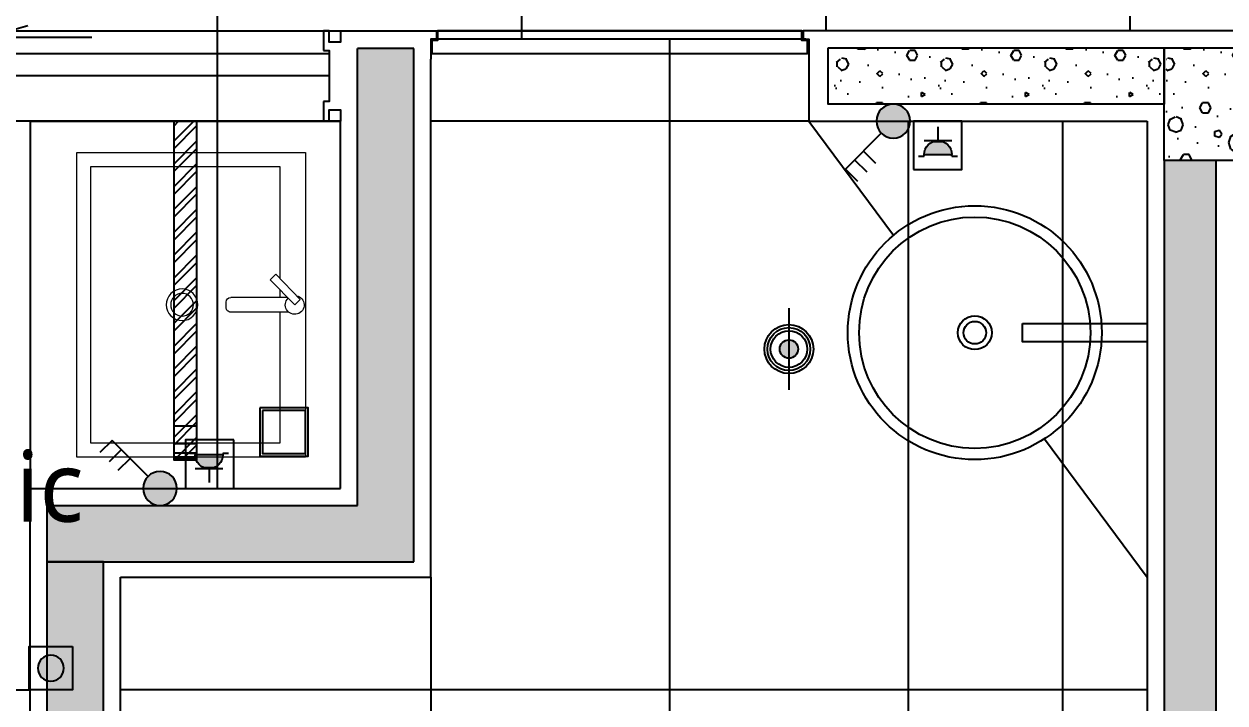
# Model space of a CAD drawing. Header units: millimetres. Extents: x -108767 to 78913, y -380878 to 1470.
# Drawn here: x 14253 to 16382, y -192655 to -191451 of the extents above; entities that cross this region are included whole.
import ezdxf
from ezdxf.enums import TextEntityAlignment as Align

# ---------------------------------------------------------------- set-up
doc = ezdxf.new("R2010")
doc.units = ezdxf.units.MM
doc.header["$LTSCALE"] = 10
doc.linetypes.add('DASH', pattern=[0.35, 0.25, -0.1])
doc.linetypes.add('DOTE', pattern=[2.42, 2, -0.2, 0.02, -0.2])
for name, color, linetype in [('NW-01wall(新墙体)', 140, 'Continuous'), ('NW-02-厨卫具', 44, 'Continuous'), ('NW-02-石材完成线', 153, 'Continuous'), ('NW-03-地面铺装', 8, 'Continuous'), ('NW-04-light(天花灯具)', 1, 'Continuous'), ('NW-04-天花造型粗线', 163, 'Continuous'), ('NW-door(门扇)', 12, 'Continuous'), ('NW-完成面（用于平面）', 43, 'Continuous'), ('NW-开关插座', 117, 'Continuous'), ('NW-强弱电插座', 223, 'Continuous'), ('NW-强电插座', 223, 'Continuous'), ('PM-26地漏', 4, 'Continuous'), ('平面图', 7, 'Continuous')]:
    doc.layers.add(name, color=color, linetype=linetype)
doc.styles.get("Standard").update_dxf_attribs({"font": ''})
doc.styles.add('黑体', font='', dxfattribs={"width": 0.8, "height": 3})
doc.styles.get('Standard').set_extended_font_data('SimSun')
doc.styles.get('黑体').set_extended_font_data('Microsoft YaHei')

# ---------------------------------------------------------------- blocks, each defined once
blk = doc.blocks.new('2.7_B-001')
at = {"layer": 'NW-02-厨卫具', "lineweight": 15}
for p, q in [((30, 0), (-30, 0)), ((-30, 0), (-30, -45)), ((30, -45), (30, 0)), ((-30, -45), (30, -45))]:
    blk.add_line(p, q, dxfattribs=at)
at = {"layer": 'NW-02-厨卫具', "color": 8, "lineweight": 5}
for p, q in [((1.07, -1.01), (-0.02, -2.11)), ((-0.02, -2.11), (4.91, -6.94)), ((1.07, -1.01), (6, -5.84)), ((-1.44, -3.3), (-1.44, -14.7)), ((1.44, -3.54), (1.44, -14.7)), ((3, -5.07), (1.44, -5.07)), ((4.91, -6.94), (6, -5.84)), ((-0.52, -15.62), (0.52, -15.62))]:
    blk.add_line(p, q, dxfattribs=at)
at = {"layer": 'NW-02-厨卫具', "lineweight": 5}
for p, q in [((-1.44, -5.07), (-27.24, -5.07)), ((-27.24, -5.07), (-27.24, -42.24)), ((27.24, -5.07), (5.22, -5.07)), ((27.24, -42.24), (27.24, -5.07)), ((-27.24, -42.24), (27.24, -42.24))]:
    blk.add_line(p, q, dxfattribs=at)
at = {"layer": 'NW-02-厨卫具', "color": 8, "lineweight": 5}
for centre, major_axis, start_param, end_param in [((-0.02, -2.11), (1.31, -1.31), 0.995082, 6.293156), ((-0.52, -14.7), (0.652, 0.652), 2.356194, 3.926991), ((0.52, -14.7), (0.652, 0.652), 3.926991, 5.497787), ((0, -24.3), (2.2, 2.2), 4.712389, 10.995574), ((0, -24.3), (1.58, 1.58), 4.712389, 10.995574)]:
    blk.add_ellipse(centre, major_axis=major_axis, ratio=1, start_param=start_param, end_param=end_param, dxfattribs=at)
blk = doc.blocks.new('防水筒灯')
h = blk.add_hatch(color=250)
h.paths.add_polyline_path([(0, 0), (0, 30, 0.414214), (-30, 0)])
h.paths.add_polyline_path([(0, -30), (0, 0), (-30, 0, 0.414214)])
h.paths.add_polyline_path([(30, 0), (0, 0), (0, -30, 0.414214)])
h.paths.add_polyline_path([(30, 0, 0.414214), (0, 30), (0, 0)])
at = {"color": 250, "linetype": 'DOTE', "ltscale": 25}
blk.add_line((0, 133.3), (0, -133.3), dxfattribs=at)
blk.add_lwpolyline([(-133.3, 0, 0, 0, 0), (133.3, 0, 40, 40, 0)], format="xyseb", dxfattribs=at)
for radius in [80, 30]:
    blk.add_circle((0, 0), radius)
at = {"color": 250}
for radius in [70, 60]:
    blk.add_circle((0, 0), radius, dxfattribs=at)
blk = doc.blocks.new('*U242')
at = {"layer": 'NW-04-light(天花灯具)', "color": 1, "linetype": 'DASH', "ltscale": 15, "xscale": 0.0144, "yscale": 0.0144, "zscale": 0.0144}
blk.add_blockref('防水筒灯', (150846.456, -14076.759), dxfattribs=at)
blk = doc.blocks.new('_LINKPT1')
blk.add_line((0, 0), (0, 0))
blk = doc.blocks.new('ergwet')
for p, q in [((5135.367, -385.512), (5136.082, -384.797)), ((5135.91, -386.056), (5136.625, -385.341)), ((5137.485, -387.63), (5135.367, -385.512)), ((5136.426, -386.571), (5137.141, -385.856))]:
    blk.add_line(p, q)
blk.add_circle((5138.193, -388.338), 1.001)
for points in [[(5137.326, -388.839), (5137.326, -387.838), (5137.693, -389.205), (5137.693, -387.471)], [(5137.693, -389.205), (5137.693, -387.471), (5138.193, -389.339), (5138.193, -387.337)], [(5138.694, -389.205), (5138.694, -387.471), (5138.193, -389.339), (5138.193, -387.337)], [(5139.06, -388.839), (5139.06, -387.838), (5138.694, -389.205), (5138.694, -387.471)], [(5137.192, -388.338), (5137.192, -388.338), (5137.326, -388.839), (5137.326, -387.838)], [(5139.194, -388.338), (5139.194, -388.338), (5139.06, -388.839), (5139.06, -387.838)]]:
    blk.add_solid(points)
at = {"xscale": 4.805045045043872, "yscale": 4.805045045043872, "zscale": 4.805045045043872, "rotation": 90}
for p in [(5138.193, -387.337), (5137.192, -388.338), (5139.194, -388.338)]:
    blk.add_blockref('_LINKPT1', p, dxfattribs=at)
at = {"width": 0.8, "flags": 9}
blk.add_attdef('A', (5139.194, -388.338), '', height=0.0000961, rotation=90, dxfattribs=at)
blk = doc.blocks.new('*U261')
at = {"layer": 'NW-开关插座', "xscale": 30.1, "yscale": 30.1, "zscale": 30.1}
blk.add_blockref('ergwet', (-154433.7, 13702.9), dxfattribs=at)
blk = doc.blocks.new('单相二三极安全插座')
at = {"linetype": 'Continuous'}
for p, q in [((-33.3, 49.9), (-23.8, 49.9)), ((-23.8, 49.9), (-23.8, 47.5)), ((-23.8, 47.5), (23.8, 47.5)), ((23.8, 49.9), (23.8, 47.5)), ((23.8, 49.9), (33.3, 49.9)), ((23.8, 23.8), (-23.8, 23.8)), ((0, 23.8), (0, 0))]:
    blk.add_line(p, q, dxfattribs=at)
blk.add_arc((0, 47.5), 23.8, 180, 0, dxfattribs=at)
for points in [[(20.6, 35.7), (-20.6, 35.7), (23.8, 47.5), (-23.8, 47.5)], [(11.9, 27), (-11.9, 27), (20.6, 35.7), (-20.6, 35.7)], [(0, 23.8), (0, 23.8), (11.9, 27), (-11.9, 27)]]:
    blk.add_solid(points, dxfattribs=at)
at = {"linetype": 'Continuous', "xscale": 0.0950808586651788, "yscale": 0.0950808586651788, "zscale": 0.0950808586651788}
blk.add_blockref('_LINKPT1', (0, 0), dxfattribs=at)
blk = doc.blocks.new('*U125')
at = {"layer": 'NW-强电插座', "elevation": 0}
blk.add_lwpolyline([(182.9, 2064.7), (268.9, 2064.7), (268.9, 1978.7), (182.9, 1978.7), (182.9, 2064.7)], dxfattribs=at)
at = {"layer": 'NW-强电插座', "xscale": 1.03544, "yscale": 1.03544, "zscale": 1.03544}
blk.add_blockref('单相二三极安全插座', (226.8, 1989.1), dxfattribs=at)
blk = doc.blocks.new('*U61')
h = blk.add_hatch(color=256)
h.dxf.hatch_style = 1
edge = h.paths.add_edge_path()
edge.add_arc((0, 40), 30, 0, 360)
blk.add_lwpolyline([(-50, -10), (50, -10), (50, 90), (-50, 90)], close=True)
blk.add_circle((0, 40), 30)
blk = doc.blocks.new('*U264')
at = {"layer": 'NW-强电插座', "xscale": 0.7704166666280803, "yscale": 0.7704166666280803, "zscale": 0.7704166666280803}
blk.add_blockref('*U61', (225.9, 1986.4), dxfattribs=at)
blk = doc.blocks.new('gsdgsdfdsfgsd')
at = {"layer": 'NW-03-地面铺装', "color": 250}
for p, q in [((14595.9, -190440.5), (14595.9, -192274.5)), ((15135.2, -190440.5), (15135.2, -191478.5)), ((15674.5, -190440.5), (15674.5, -191463.5)), ((16213.7, -190440.5), (16213.7, -191463.5)), ((12889.9, -191463.5), (14784.2, -191463.5)), ((15639.2, -191478.5), (14984.2, -191478.5)), ((15397.5, -191478.5), (15397.5, -193400.5)), ((15820.8, -191623.5), (15820.8, -193550.5)), ((14974.2, -192431.5), (14974.2, -193400.5)), ((12089.9, -192631.5), (14264.2, -192631.5)), ((16244.2, -192631.5), (14424.2, -192631.5))]:
    blk.add_line(p, q, dxfattribs=at)

msp = doc.modelspace()

# ---------------------------------------------------------------- hatches: boundary and pattern name
at = {"layer": 'NW-04-天花造型粗线'}
h = msp.add_hatch(dxfattribs=at)
h.set_pattern_fill('ANSI32', color=250, scale=3)
h.paths.add_polyline_path([(14519.2, -191623.5), (14559.2, -191623.5), (14559.2, -192224.5), (14519.2, -192224.5)])
at = {"layer": '平面图'}
h = msp.add_hatch(dxfattribs=at)
h.set_pattern_fill('14砌块砖隔墙', color=250, scale=184.459189, style=0, pattern_type=2)
h.set_pattern_definition([(0, (148.71, 119.11), (92.2296, 184.45919), [0, -184.45919]), (0, (40.8, 94.2), (92.2296, 184.45919), [0, -184.45919]), (0, (100.75, 92.36), (92.2296, 184.45919), [0, -184.45919]), (0, (166.24, 146.78), (92.2296, 184.45919), [0, -184.45919]), (0, (89.69, 83.14), (92.2296, 184.45919), [0, -184.45919]), (0, (184.68, 262.99), (92.2296, 184.45919), [0, -184.45919]), (0, (128.42, 248.23), (92.2296, 184.45919), [0, -184.45919]), (0, (157.94, 225.17), (92.2296, 184.45919), [0, -184.45919]), (0, (7.6, 221.48), (92.2296, 184.45919), [0, -184.45919]), (0, (97.99, 213.18), (92.2296, 184.45919), [0, -184.45919]), (0, (62.94, 166.15), (92.2296, 184.45919), [0, -184.45919]), (0, (64.79, 96.97), (92.2296, 184.45919), [0, -184.45919]), (0, (133.96, 89.6), (92.2296, 184.45919), [0, -184.45919]), (0, (184.68, 170.76), (92.2296, 184.45919), [0, -184.45919]), (0, (12.21, 142.17), (92.2296, 184.45919), [0, -184.45919]), (0, (27.9, 173.52), (92.2296, 184.45919), [0, -184.45919]), (0, (99.83, 160.61), (92.2296, 184.45919), [0, -184.45919]), (0, (74, 133.87), (92.2296, 184.45919), [0, -184.45919]), (0, (59.25, 194.74), (92.2296, 184.45919), [0, -184.45919]), (0, (82.3, 263.91), (92.2296, 184.45919), [0, -184.45919]), (0, (19.6, 103.43), (92.2296, 184.45919), [0, -184.45919]), (0, (121.05, 226.1), (92.2296, 184.45919), [0, -184.45919]), (0, (35.27, 228.86), (92.2296, 184.45919), [0, -184.45919]), (0, (20.52, 252.84), (92.2296, 184.45919), [0, -184.45919]), (130.601294, (173.353, 205.234), (-461.1479683, 553.37757044), [8.09824, -3393.1611]), (18.434949, (160.177, 208.748), (461.1479726, 184.4591883), [8.33302, -1158.28932]), (90, (160.18, 200.84), (92.229595, 184.45919), [7.9054, -361.01297]), (161.565051, (168.082, 198.207), (-461.1479766, 184.459176), [8.33302, -1158.28932]), (53.130102, (168.082, 198.207), (92.229595, 184.459189), [8.78377, -913.51216]), (135, (175.11, 104.22), (-92.229606, 184.459177), [7.45328, -514.2761]), (45, (164.57, 104.22), (92.229594, 184.459189), [7.45328, -514.2761]), (135, (169.84, 98.95), (-92.229606, 184.459177), [7.45328, -514.2761]), (45, (169.84, 98.95), (92.229594, 184.459189), [7.45328, -514.2761]), (116.56505, (86.4, 228.07), (-1e-05, 368.91837), [9.82055, -196.41107]), (180, (82, 236.86), (-92.2296, 184.45919), [10.54053, -173.91866]), (63.43495, (67.07, 228.07), (1e-07, 368.91838), [9.82055, -196.41107]), (116.56505, (71.46, 219.29), (-1e-05, 368.91837), [9.82055, -196.41107]), (0, (71.46, 219.29), (92.2296, 184.45919), [10.54053, -173.91866]), (63.43495, (82, 219.29), (1e-07, 368.91838), [9.82055, -196.41107]), (107.102728, (155.785, 165.7074), (-276.6887736, 922.29594868), [11.94722, -5005.8852]), (143.972626, (152.272, 177.126), (-1752.362276, 1291.2143235), [11.94722, -2496.96889]), (180, (142.61, 184.15), (-92.2296, 184.45919), [11.4189, -173.04028]), (36.027373, (121.528, 177.126), (1752.3622853, 1291.2143111), [11.94722, -2496.96889]), (71.565051, (118.015, 166.586), (276.6887854, 922.2959447), [11.11069, -1155.51165]), (107.102728, (121.5284, 155.167), (-276.6887736, 922.29594868), [11.94722, -5005.8852]), (143.972626, (131.19, 148.14), (-1752.362276, 1291.2143235), [11.94722, -2496.96889]), (0, (131.19, 148.14), (92.2296, 184.45919), [11.4189, -173.04028]), (36.027373, (142.61, 148.14), (1752.3622853, 1291.2143111), [11.94722, -2496.96889]), (71.565051, (152.272, 155.167), (276.6887854, 922.2959447), [11.11069, -1155.51165]), (150.255118, (157.542, 251.788), (-276.6887842, 184.4591867), [7.0817, -1480.07582]), (90, (151.39, 248.275), (92.229595, 184.45919), [7.02702, -361.89135]), (29.744881, (151.393, 248.275), (276.6887837, 184.4591882), [7.0817, -1480.07582]), (116.56505, (114.5, 120.91), (-1e-05, 368.91837), [9.82055, -196.41107]), (168.690067, (110.11, 129.694), (-830.0663521, 184.4591846), [8.95772, -1872.16411]), (41.185925, (94.299, 125.302), (2305.7398558, 2029.05106764), [9.33728, -3912.31871]), (90, (94.3, 116.52), (92.229595, 184.45919), [8.78377, -360.1346]), (138.814074, (101.326, 110.37), (-2305.7398288, 2029.0510983), [9.33728, -3912.31871]), (16.699244, (101.326, 110.37), (3043.57661373, 922.29594078), [9.17053, -3842.45037]), (60.945396, (110.1095, 113.005), (92.22959487, 184.45918847), [9.04345, -3789.20364]), (109.983106, (37.204, 198.207), (-461.14797504, 1291.2143218), [10.28114, -4307.79774]), (155.556045, (33.691, 207.8695), (-1198.98473437, 553.3775561), [10.61347, -4447.04414]), (24.4439547, (14.3664, 207.8695), (1198.9847304, 553.37756493), [10.61347, -4447.04414]), (70.0168934, (10.853, 198.207), (461.1479747, 1291.214322), [10.28114, -4307.79774]), (109.983106, (14.3664, 188.545), (-461.14797504, 1291.2143218), [10.28114, -4307.79774]), (160.016893, (24.029, 185.032), (-461.1479749, 184.4591814), [10.28114, -2148.75827]), (19.9831065, (24.029, 185.032), (461.147972, 184.4591895), [10.28114, -2148.75827]), (70.0168934, (33.691, 188.545), (461.1479747, 1291.214322), [10.28114, -4307.79774]), (122.005383, (105.718, 181.518), (-92.2296072, 184.4591801), [8.2866, -1731.89791]), (18.434949, (93.42, 185.91), (461.1479726, 184.4591883), [8.33302, -1158.28932]), (90, (93.42, 178.005), (92.229595, 184.45919), [7.9054, -361.01297]), (161.565051, (101.326, 175.37), (-461.1479766, 184.459176), [8.33302, -1158.28932]), (54.462322, (101.326, 175.37), (645.6071612, 922.2959445), [7.55608, -3165.99978]), (116.56505, (52.14, 136.72), (-1e-05, 368.91837), [9.82055, -196.41107]), (180, (47.74, 145.5), (-92.2296, 184.45919), [9.66215, -174.79703]), (59.036243, (32.812, 136.721), (92.2295948, 184.4591881), [10.24355, -2140.9016]), (120.963756, (38.083, 127.937), (-92.2296071, 184.4591806), [10.24355, -2140.9016]), (0, (38.08, 127.94), (92.2296, 184.45919), [9.66215, -174.79703]), (63.43495, (47.74, 127.94), (1e-07, 368.91838), [9.82055, -196.41107])])
h.paths.add_polyline_path([(14294.2, -192404.5), (14944.2, -192404.5), (14944.2, -191494.8), (14844.2, -191494.8), (14844.2, -192304.5), (14294.2, -192304.5)])
h.paths.add_polyline_path([(14394.2, -192404.5), (14294.2, -192404.5), (14294.2, -193580.5), (14394.2, -193580.5)])
h = msp.add_hatch(dxfattribs=at)
h.set_pattern_fill('14砌块砖隔墙', color=250, scale=184.459189, style=0, pattern_type=2)
h.set_pattern_definition([(0, (254.42, -56.26), (92.2296, 184.45919), [0, -184.45919]), (0, (146.5, -81.16), (92.2296, 184.45919), [0, -184.45919]), (0, (206.46, -83), (92.2296, 184.45919), [0, -184.45919]), (0, (271.94, -28.6), (92.2296, 184.45919), [0, -184.45919]), (0, (195.39, -92.23), (92.2296, 184.45919), [0, -184.45919]), (0, (290.39, 87.62), (92.2296, 184.45919), [0, -184.45919]), (0, (234.12, 72.86), (92.2296, 184.45919), [0, -184.45919]), (0, (263.64, 49.8), (92.2296, 184.45919), [0, -184.45919]), (0, (113.3, 46.11), (92.2296, 184.45919), [0, -184.45919]), (0, (203.69, 37.81), (92.2296, 184.45919), [0, -184.45919]), (0, (168.64, -9.22), (92.2296, 184.45919), [0, -184.45919]), (0, (170.49, -78.4), (92.2296, 184.45919), [0, -184.45919]), (0, (239.66, -85.77), (92.2296, 184.45919), [0, -184.45919]), (0, (290.39, -4.61), (92.2296, 184.45919), [0, -184.45919]), (0, (117.92, -33.2), (92.2296, 184.45919), [0, -184.45919]), (0, (133.6, -1.84), (92.2296, 184.45919), [0, -184.45919]), (0, (205.53, -14.76), (92.2296, 184.45919), [0, -184.45919]), (0, (179.71, -41.5), (92.2296, 184.45919), [0, -184.45919]), (0, (164.95, 19.37), (92.2296, 184.45919), [0, -184.45919]), (0, (188.01, 88.54), (92.2296, 184.45919), [0, -184.45919]), (0, (125.3, -71.94), (92.2296, 184.45919), [0, -184.45919]), (0, (226.75, 50.73), (92.2296, 184.45919), [0, -184.45919]), (0, (140.97, 53.5), (92.2296, 184.45919), [0, -184.45919]), (0, (126.22, 77.47), (92.2296, 184.45919), [0, -184.45919]), (130.601294, (279.054, 29.865), (-461.1479683, 553.37757044), [8.09824, -3393.1611]), (18.434949, (265.878, 33.378), (461.1479726, 184.4591883), [8.33302, -1158.28932]), (90, (265.88, 25.47), (92.229595, 184.45919), [7.9054, -361.01297]), (161.565051, (273.784, 22.838), (-461.1479766, 184.459176), [8.33302, -1158.28932]), (53.130102, (273.784, 22.838), (92.229595, 184.459189), [8.78377, -913.51216]), (135, (280.81, -71.15), (-92.229606, 184.459177), [7.45328, -514.2761]), (45, (270.27, -71.15), (92.229594, 184.459189), [7.45328, -514.2761]), (135, (275.54, -76.42), (-92.229606, 184.459177), [7.45328, -514.2761]), (45, (275.54, -76.42), (92.229594, 184.459189), [7.45328, -514.2761]), (116.56505, (192.1, 52.7), (-1e-05, 368.91837), [9.82055, -196.41107]), (180, (187.7, 61.49), (-92.2296, 184.45919), [10.54053, -173.91866]), (63.43495, (172.77, 52.7), (1e-07, 368.91838), [9.82055, -196.41107]), (116.56505, (177.16, 43.92), (-1e-05, 368.91837), [9.82055, -196.41107]), (0, (177.16, 43.92), (92.2296, 184.45919), [10.54053, -173.91866]), (63.43495, (187.7, 43.92), (1e-07, 368.91838), [9.82055, -196.41107]), (107.102728, (261.4864, -9.662), (-276.6887736, 922.29594868), [11.94722, -5005.8852]), (143.972626, (257.973, 1.757), (-1752.362276, 1291.2143235), [11.94722, -2496.96889]), (180, (248.31, 8.78), (-92.2296, 184.45919), [11.4189, -173.04028]), (36.027373, (227.23, 1.757), (1752.3622853, 1291.2143111), [11.94722, -2496.96889]), (71.565051, (223.716, -8.784), (276.6887854, 922.2959447), [11.11069, -1155.51165]), (107.102728, (227.23, -20.203), (-276.6887736, 922.29594868), [11.94722, -5005.8852]), (143.972626, (236.892, -27.23), (-1752.362276, 1291.2143235), [11.94722, -2496.96889]), (0, (236.9, -27.23), (92.2296, 184.45919), [11.4189, -173.04028]), (36.027373, (248.311, -27.23), (1752.3622853, 1291.2143111), [11.94722, -2496.96889]), (71.565051, (257.973, -20.203), (276.6887854, 922.2959447), [11.11069, -1155.51165]), (150.255118, (263.243, 76.419), (-276.6887842, 184.4591867), [7.0817, -1480.07582]), (90, (257.09, 72.905), (92.229595, 184.45919), [7.02702, -361.89135]), (29.744881, (257.095, 72.905), (276.6887837, 184.4591882), [7.0817, -1480.07582]), (116.56505, (220.2, -54.46), (-1e-05, 368.91837), [9.82055, -196.41107]), (168.690067, (215.81, -45.676), (-830.0663521, 184.4591846), [8.95772, -1872.16411]), (41.185925, (200, -50.0675), (2305.7398558, 2029.05106764), [9.33728, -3912.31871]), (90, (200, -58.85), (92.229595, 184.45919), [8.78377, -360.1346]), (138.814074, (207.027, -65), (-2305.7398288, 2029.0510983), [9.33728, -3912.31871]), (16.699244, (207.027, -65), (3043.57661373, 922.29594078), [9.17053, -3842.45037]), (60.945396, (215.811, -62.365), (92.22959487, 184.45918847), [9.04345, -3789.20364]), (109.983106, (142.9055, 22.838), (-461.14797504, 1291.2143218), [10.28114, -4307.79774]), (155.556045, (139.392, 32.5), (-1198.98473437, 553.3775561), [10.61347, -4447.04414]), (24.4439547, (120.068, 32.5), (1198.9847304, 553.37756493), [10.61347, -4447.04414]), (70.0168934, (116.554, 22.838), (461.1479747, 1291.214322), [10.28114, -4307.79774]), (109.983106, (120.068, 13.176), (-461.14797504, 1291.2143218), [10.28114, -4307.79774]), (160.016893, (129.73, 9.662), (-461.1479749, 184.4591814), [10.28114, -2148.75827]), (19.9831065, (129.73, 9.662), (461.147972, 184.4591895), [10.28114, -2148.75827]), (70.0168934, (139.392, 13.176), (461.1479747, 1291.214322), [10.28114, -4307.79774]), (122.005383, (211.419, 6.149), (-92.2296072, 184.4591801), [8.2866, -1731.89791]), (18.434949, (199.122, 10.54), (461.1479726, 184.4591883), [8.33302, -1158.28932]), (90, (199.12, 2.635), (92.229595, 184.45919), [7.9054, -361.01297]), (161.565051, (207.027, 0), (-461.1479766, 184.459176), [8.33302, -1158.28932]), (54.462322, (207.027, 0), (645.6071612, 922.2959445), [7.55608, -3165.99978]), (116.56505, (157.84, -38.65), (-1e-05, 368.91837), [9.82055, -196.41107]), (180, (153.45, -29.86), (-92.2296, 184.45919), [9.66215, -174.79703]), (59.036243, (138.514, -38.649), (92.2295948, 184.4591881), [10.24355, -2140.9016]), (120.963756, (143.784, -47.432), (-92.2296071, 184.4591806), [10.24355, -2140.9016]), (0, (143.78, -47.43), (92.2296, 184.45919), [9.66215, -174.79703]), (63.43495, (153.45, -47.43), (1e-07, 368.91838), [9.82055, -196.41107])])
h.paths.add_polyline_path([(16274.2, -191493.5), (15678.5, -191494.1), (15678.5, -191594.1), (16274.2, -191593.5)])
h = msp.add_hatch(dxfattribs=at)
h.set_pattern_fill('14砌块砖隔墙', color=250, scale=184.459189, style=0, pattern_type=2)
h.set_pattern_definition([(0, (94.42, -56.26), (92.2296, 184.45919), [0, -184.45919]), (0, (-13.5, -81.16), (92.2296, 184.45919), [0, -184.45919]), (0, (46.46, -83), (92.2296, 184.45919), [0, -184.45919]), (0, (111.94, -28.6), (92.2296, 184.45919), [0, -184.45919]), (0, (35.39, -92.23), (92.2296, 184.45919), [0, -184.45919]), (0, (130.39, 87.62), (92.2296, 184.45919), [0, -184.45919]), (0, (74.12, 72.86), (92.2296, 184.45919), [0, -184.45919]), (0, (103.64, 49.8), (92.2296, 184.45919), [0, -184.45919]), (0, (-46.7, 46.11), (92.2296, 184.45919), [0, -184.45919]), (0, (43.69, 37.81), (92.2296, 184.45919), [0, -184.45919]), (0, (8.64, -9.22), (92.2296, 184.45919), [0, -184.45919]), (0, (10.49, -78.4), (92.2296, 184.45919), [0, -184.45919]), (0, (79.66, -85.77), (92.2296, 184.45919), [0, -184.45919]), (0, (130.39, -4.61), (92.2296, 184.45919), [0, -184.45919]), (0, (-42.08, -33.2), (92.2296, 184.45919), [0, -184.45919]), (0, (-26.4, -1.84), (92.2296, 184.45919), [0, -184.45919]), (0, (45.53, -14.76), (92.2296, 184.45919), [0, -184.45919]), (0, (19.71, -41.5), (92.2296, 184.45919), [0, -184.45919]), (0, (4.95, 19.37), (92.2296, 184.45919), [0, -184.45919]), (0, (28.01, 88.54), (92.2296, 184.45919), [0, -184.45919]), (0, (-34.7, -71.94), (92.2296, 184.45919), [0, -184.45919]), (0, (66.75, 50.73), (92.2296, 184.45919), [0, -184.45919]), (0, (-19.03, 53.5), (92.2296, 184.45919), [0, -184.45919]), (0, (-33.78, 77.47), (92.2296, 184.45919), [0, -184.45919]), (130.601294, (119.054, 29.865), (-461.1479683, 553.37757044), [8.09824, -3393.1611]), (18.434949, (105.878, 33.378), (461.1479726, 184.4591883), [8.33302, -1158.28932]), (90, (105.88, 25.47), (92.229595, 184.45919), [7.9054, -361.01297]), (161.565051, (113.784, 22.838), (-461.1479766, 184.459176), [8.33302, -1158.28932]), (53.130102, (113.784, 22.838), (92.229595, 184.459189), [8.78377, -913.51216]), (135, (120.81, -71.15), (-92.229606, 184.459177), [7.45328, -514.2761]), (45, (110.27, -71.15), (92.229594, 184.459189), [7.45328, -514.2761]), (135, (115.54, -76.42), (-92.229606, 184.459177), [7.45328, -514.2761]), (45, (115.54, -76.42), (92.229594, 184.459189), [7.45328, -514.2761]), (116.56505, (32.1, 52.7), (-1e-05, 368.91837), [9.82055, -196.41107]), (180, (27.7, 61.49), (-92.2296, 184.45919), [10.54053, -173.91866]), (63.43495, (12.77, 52.7), (1e-07, 368.91838), [9.82055, -196.41107]), (116.56505, (17.16, 43.92), (-1e-05, 368.91837), [9.82055, -196.41107]), (0, (17.16, 43.92), (92.2296, 184.45919), [10.54053, -173.91866]), (63.43495, (27.7, 43.92), (1e-07, 368.91838), [9.82055, -196.41107]), (107.102728, (101.4864, -9.662), (-276.6887736, 922.29594868), [11.94722, -5005.8852]), (143.972626, (97.973, 1.757), (-1752.362276, 1291.2143235), [11.94722, -2496.96889]), (180, (88.31, 8.78), (-92.2296, 184.45919), [11.4189, -173.04028]), (36.027373, (67.23, 1.757), (1752.3622853, 1291.2143111), [11.94722, -2496.96889]), (71.565051, (63.716, -8.784), (276.6887854, 922.2959447), [11.11069, -1155.51165]), (107.102728, (67.23, -20.203), (-276.6887736, 922.29594868), [11.94722, -5005.8852]), (143.972626, (76.892, -27.23), (-1752.362276, 1291.2143235), [11.94722, -2496.96889]), (0, (76.9, -27.23), (92.2296, 184.45919), [11.4189, -173.04028]), (36.027373, (88.311, -27.23), (1752.3622853, 1291.2143111), [11.94722, -2496.96889]), (71.565051, (97.973, -20.203), (276.6887854, 922.2959447), [11.11069, -1155.51165]), (150.255118, (103.243, 76.419), (-276.6887842, 184.4591867), [7.0817, -1480.07582]), (90, (97.09, 72.905), (92.229595, 184.45919), [7.02702, -361.89135]), (29.744881, (97.095, 72.905), (276.6887837, 184.4591882), [7.0817, -1480.07582]), (116.56505, (60.2, -54.46), (-1e-05, 368.91837), [9.82055, -196.41107]), (168.690067, (55.81, -45.676), (-830.0663521, 184.4591846), [8.95772, -1872.16411]), (41.185925, (40, -50.0675), (2305.7398558, 2029.05106764), [9.33728, -3912.31871]), (90, (40, -58.85), (92.229595, 184.45919), [8.78377, -360.1346]), (138.814074, (47.027, -65), (-2305.7398288, 2029.0510983), [9.33728, -3912.31871]), (16.699244, (47.027, -65), (3043.57661373, 922.29594078), [9.17053, -3842.45037]), (60.945396, (55.811, -62.365), (92.22959487, 184.45918847), [9.04345, -3789.20364]), (109.983106, (-17.0945, 22.838), (-461.14797504, 1291.2143218), [10.28114, -4307.79774]), (155.556045, (-20.608, 32.5), (-1198.98473437, 553.3775561), [10.61347, -4447.04414]), (24.4439547, (-39.932, 32.5), (1198.9847304, 553.37756493), [10.61347, -4447.04414]), (70.0168934, (-43.446, 22.838), (461.1479747, 1291.214322), [10.28114, -4307.79774]), (109.983106, (-39.932, 13.176), (-461.14797504, 1291.2143218), [10.28114, -4307.79774]), (160.016893, (-30.27, 9.662), (-461.1479749, 184.4591814), [10.28114, -2148.75827]), (19.9831065, (-30.27, 9.662), (461.147972, 184.4591895), [10.28114, -2148.75827]), (70.0168934, (-20.608, 13.176), (461.1479747, 1291.214322), [10.28114, -4307.79774]), (122.005383, (51.419, 6.149), (-92.2296072, 184.4591801), [8.2866, -1731.89791]), (18.434949, (39.122, 10.54), (461.1479726, 184.4591883), [8.33302, -1158.28932]), (90, (39.12, 2.635), (92.229595, 184.45919), [7.9054, -361.01297]), (161.565051, (47.027, 0), (-461.1479766, 184.459176), [8.33302, -1158.28932]), (54.462322, (47.027, 0), (645.6071612, 922.2959445), [7.55608, -3165.99978]), (116.56505, (-2.16, -38.65), (-1e-05, 368.91837), [9.82055, -196.41107]), (180, (-6.55, -29.86), (-92.2296, 184.45919), [9.66215, -174.79703]), (59.036243, (-21.486, -38.649), (92.2295948, 184.4591881), [10.24355, -2140.9016]), (120.963756, (-16.216, -47.432), (-92.2296071, 184.4591806), [10.24355, -2140.9016]), (0, (-16.22, -47.43), (92.2296, 184.45919), [9.66215, -174.79703]), (63.43495, (-6.55, -47.43), (1e-07, 368.91838), [9.82055, -196.41107])])
h.paths.add_polyline_path([(16834.2, -191493.5), (16278.2, -191493.5), (16278.2, -191693.5), (16834.2, -191693.5)])
h = msp.add_hatch(dxfattribs=at)
h.set_pattern_fill('14砌块砖隔墙', color=250, scale=184.459189, style=0, pattern_type=2)
h.set_pattern_definition([(0, (282.42, -56.26), (92.2296, 184.45919), [0, -184.45919]), (0, (174.5, -81.16), (92.2296, 184.45919), [0, -184.45919]), (0, (234.46, -83), (92.2296, 184.45919), [0, -184.45919]), (0, (299.94, -28.6), (92.2296, 184.45919), [0, -184.45919]), (0, (223.39, -92.23), (92.2296, 184.45919), [0, -184.45919]), (0, (318.39, 87.62), (92.2296, 184.45919), [0, -184.45919]), (0, (262.12, 72.86), (92.2296, 184.45919), [0, -184.45919]), (0, (291.64, 49.8), (92.2296, 184.45919), [0, -184.45919]), (0, (141.3, 46.11), (92.2296, 184.45919), [0, -184.45919]), (0, (231.69, 37.81), (92.2296, 184.45919), [0, -184.45919]), (0, (196.64, -9.22), (92.2296, 184.45919), [0, -184.45919]), (0, (198.49, -78.4), (92.2296, 184.45919), [0, -184.45919]), (0, (267.66, -85.77), (92.2296, 184.45919), [0, -184.45919]), (0, (318.39, -4.61), (92.2296, 184.45919), [0, -184.45919]), (0, (145.92, -33.2), (92.2296, 184.45919), [0, -184.45919]), (0, (161.6, -1.84), (92.2296, 184.45919), [0, -184.45919]), (0, (233.53, -14.76), (92.2296, 184.45919), [0, -184.45919]), (0, (207.71, -41.5), (92.2296, 184.45919), [0, -184.45919]), (0, (192.95, 19.37), (92.2296, 184.45919), [0, -184.45919]), (0, (216.01, 88.54), (92.2296, 184.45919), [0, -184.45919]), (0, (153.3, -71.94), (92.2296, 184.45919), [0, -184.45919]), (0, (254.75, 50.73), (92.2296, 184.45919), [0, -184.45919]), (0, (168.97, 53.5), (92.2296, 184.45919), [0, -184.45919]), (0, (154.22, 77.47), (92.2296, 184.45919), [0, -184.45919]), (130.601294, (307.054, 29.865), (-461.1479683, 553.37757044), [8.09824, -3393.1611]), (18.434949, (293.878, 33.378), (461.1479726, 184.4591883), [8.33302, -1158.28932]), (90, (293.88, 25.47), (92.229595, 184.45919), [7.9054, -361.01297]), (161.565051, (301.784, 22.838), (-461.1479766, 184.459176), [8.33302, -1158.28932]), (53.130102, (301.784, 22.838), (92.229595, 184.459189), [8.78377, -913.51216]), (135, (308.81, -71.15), (-92.229606, 184.459177), [7.45328, -514.2761]), (45, (298.27, -71.15), (92.229594, 184.459189), [7.45328, -514.2761]), (135, (303.54, -76.42), (-92.229606, 184.459177), [7.45328, -514.2761]), (45, (303.54, -76.42), (92.229594, 184.459189), [7.45328, -514.2761]), (116.56505, (220.1, 52.7), (-1e-05, 368.91837), [9.82055, -196.41107]), (180, (215.7, 61.49), (-92.2296, 184.45919), [10.54053, -173.91866]), (63.43495, (200.77, 52.7), (1e-07, 368.91838), [9.82055, -196.41107]), (116.56505, (205.16, 43.92), (-1e-05, 368.91837), [9.82055, -196.41107]), (0, (205.16, 43.92), (92.2296, 184.45919), [10.54053, -173.91866]), (63.43495, (215.7, 43.92), (1e-07, 368.91838), [9.82055, -196.41107]), (107.102728, (289.4864, -9.662), (-276.6887736, 922.29594868), [11.94722, -5005.8852]), (143.972626, (285.973, 1.757), (-1752.362276, 1291.2143235), [11.94722, -2496.96889]), (180, (276.31, 8.78), (-92.2296, 184.45919), [11.4189, -173.04028]), (36.027373, (255.23, 1.757), (1752.3622853, 1291.2143111), [11.94722, -2496.96889]), (71.565051, (251.716, -8.784), (276.6887854, 922.2959447), [11.11069, -1155.51165]), (107.102728, (255.23, -20.203), (-276.6887736, 922.29594868), [11.94722, -5005.8852]), (143.972626, (264.892, -27.23), (-1752.362276, 1291.2143235), [11.94722, -2496.96889]), (0, (264.9, -27.23), (92.2296, 184.45919), [11.4189, -173.04028]), (36.027373, (276.311, -27.23), (1752.3622853, 1291.2143111), [11.94722, -2496.96889]), (71.565051, (285.973, -20.203), (276.6887854, 922.2959447), [11.11069, -1155.51165]), (150.255118, (291.243, 76.419), (-276.6887842, 184.4591867), [7.0817, -1480.07582]), (90, (285.09, 72.905), (92.229595, 184.45919), [7.02702, -361.89135]), (29.744881, (285.095, 72.905), (276.6887837, 184.4591882), [7.0817, -1480.07582]), (116.56505, (248.2, -54.46), (-1e-05, 368.91837), [9.82055, -196.41107]), (168.690067, (243.81, -45.676), (-830.0663521, 184.4591846), [8.95772, -1872.16411]), (41.185925, (228, -50.0675), (2305.7398558, 2029.05106764), [9.33728, -3912.31871]), (90, (228, -58.85), (92.229595, 184.45919), [8.78377, -360.1346]), (138.814074, (235.027, -65), (-2305.7398288, 2029.0510983), [9.33728, -3912.31871]), (16.699244, (235.027, -65), (3043.57661373, 922.29594078), [9.17053, -3842.45037]), (60.945396, (243.811, -62.365), (92.22959487, 184.45918847), [9.04345, -3789.20364]), (109.983106, (170.9055, 22.838), (-461.14797504, 1291.2143218), [10.28114, -4307.79774]), (155.556045, (167.392, 32.5), (-1198.98473437, 553.3775561), [10.61347, -4447.04414]), (24.4439547, (148.068, 32.5), (1198.9847304, 553.37756493), [10.61347, -4447.04414]), (70.0168934, (144.554, 22.838), (461.1479747, 1291.214322), [10.28114, -4307.79774]), (109.983106, (148.068, 13.176), (-461.14797504, 1291.2143218), [10.28114, -4307.79774]), (160.016893, (157.73, 9.662), (-461.1479749, 184.4591814), [10.28114, -2148.75827]), (19.9831065, (157.73, 9.662), (461.147972, 184.4591895), [10.28114, -2148.75827]), (70.0168934, (167.392, 13.176), (461.1479747, 1291.214322), [10.28114, -4307.79774]), (122.005383, (239.419, 6.149), (-92.2296072, 184.4591801), [8.2866, -1731.89791]), (18.434949, (227.122, 10.54), (461.1479726, 184.4591883), [8.33302, -1158.28932]), (90, (227.12, 2.635), (92.229595, 184.45919), [7.9054, -361.01297]), (161.565051, (235.027, 0), (-461.1479766, 184.459176), [8.33302, -1158.28932]), (54.462322, (235.027, 0), (645.6071612, 922.2959445), [7.55608, -3165.99978]), (116.56505, (185.84, -38.65), (-1e-05, 368.91837), [9.82055, -196.41107]), (180, (181.45, -29.86), (-92.2296, 184.45919), [9.66215, -174.79703]), (59.036243, (166.514, -38.649), (92.2295948, 184.4591881), [10.24355, -2140.9016]), (120.963756, (171.784, -47.432), (-92.2296071, 184.4591806), [10.24355, -2140.9016]), (0, (171.78, -47.43), (92.2296, 184.45919), [9.66215, -174.79703]), (63.43495, (181.45, -47.43), (1e-07, 368.91838), [9.82055, -196.41107])])
h.paths.add_polyline_path([(16274.2, -193228.8), (16274.2, -193580.5), (16366.2, -193580.5), (16366.2, -191693.5), (16274.2, -191693.5), (16274.2, -193007.9), (16280.2, -193007.9), (16280.2, -193028.8), (16266.2, -193028.8), (16266.2, -193207.9), (16280.2, -193207.9), (16280.2, -193228.8)])

# ---------------------------------------------------------------- linework, layer by layer
at = {"layer": 'NW-01wall(新墙体)'}
for p, q in [((14944.2, -191494.8), (14844.2, -191494.8)), ((14844.2, -191593.5), (14844.2, -191494.8)), ((14944.2, -192404.5), (14944.2, -191494.8)), ((14844.2, -192304.5), (14844.2, -191593.5)), ((16274.2, -191693.5), (16274.2, -193580.5)), ((16366.2, -191693.5), (16366.2, -193580.5)), ((14294.2, -192304.5), (14844.2, -192304.5)), ((14294.2, -192404.5), (14294.2, -192304.5)), ((14294.2, -193580.5), (14294.2, -192404.5)), ((14294.2, -192404.5), (14944.2, -192404.5)), ((14394.2, -192404.5), (14294.2, -192404.5)), ((14394.2, -193580.5), (14394.2, -192404.5))]:
    msp.add_line(p, q, dxfattribs=at)
for points in [[(15678.5, -191493.5), (16274.2, -191493.5), (16274.2, -191593.5), (15678.5, -191593.5)], [(16274.2, -191493.5), (16794.2, -191493.5), (16794.2, -191693.5), (16274.2, -191693.5)]]:
    msp.add_lwpolyline(points, close=True, dxfattribs=at)
at = {"layer": 'NW-02-厨卫具'}
msp.add_lwpolyline([(16023.5, -191982.1), (16244.2, -191982.1), (16244.2, -192014.9), (16023.5, -192014.9)], close=True, dxfattribs=at)
for radius in [225, 205, 30, 20]:
    msp.add_circle((15938.6, -191998.5), radius, dxfattribs=at)
at = {"layer": 'NW-02-石材完成线'}
for p, q in [((14264.2, -191623.5), (14264.2, -192274.5)), ((14264.2, -191623.5), (14814.2, -191623.5)), ((15644.2, -191623.5), (15794.4, -191825.7)), ((16062.2, -192186.4), (16244.2, -192431.5))]:
    msp.add_line(p, q, dxfattribs=at)
at = {"layer": 'NW-03-地面铺装', "color": 250}
msp.add_line((14424.2, -192631.5), (14424.2, -192431.5), dxfattribs=at)
at = {"layer": 'NW-04-天花造型粗线'}
for p, q in [((12859.9, -191463.5), (14814.2, -191463.5)), ((14984.2, -191463.5), (15634.2, -191463.5)), ((14814.2, -191623.5), (12859.9, -191623.5)), ((15644.2, -191623.5), (14974.2, -191623.5))]:
    msp.add_line(p, q, dxfattribs=at)
at = {"layer": 'NW-04-天花造型粗线', "color": 251}
for p, q in [((14559.2, -192164.4), (14519.2, -192164.4)), ((14559.2, -192195.5), (14519.2, -192195.5)), ((14559.2, -192212), (14519.2, -192212)), ((14559.2, -192218.8), (14519.2, -192218.8)), ((14559.2, -192221.9), (14519.2, -192221.9))]:
    msp.add_line(p, q, dxfattribs=at)
at = {"layer": 'NW-04-天花造型粗线'}
msp.add_lwpolyline([(14519.2, -191623.5), (14559.2, -191623.5), (14559.2, -192224.5), (14519.2, -192224.5)], close=True, dxfattribs=at)
msp.add_lwpolyline([(16094.2, -191623.5), (16094.2, -193400.5), (15394.2, -193400.5)], dxfattribs=at)
at = {"layer": 'NW-door(门扇)', "color": 250}
msp.add_lwpolyline([(14373.5, -191475.4), (14185.2, -191475.4), (14259.7, -191454.3)], dxfattribs=at)
at = {"layer": 'NW-door(门扇)'}
for points in [[(14986.2, -191463.5), (14986.2, -191480.5), (14976.2, -191480.5), (14976.2, -191503.5), (15642.2, -191503.5), (15642.2, -191480.5), (15632.2, -191480.5), (15632.2, -191463.5)], [(13827.9, -191503.5), (14794.2, -191503.5), (14794.2, -191543.5), (13827.9, -191543.5)]]:
    msp.add_lwpolyline(points, close=True, dxfattribs=at)
at = {"layer": 'NW-完成面（用于平面）'}
for p, q in [((14974.2, -192431.5), (14974.2, -191513.5)), ((15644.2, -191513.5), (15644.2, -191623.5)), ((14814.2, -192274.5), (14814.2, -191623.5)), ((15644.2, -191623.5), (16244.2, -191623.5)), ((16244.2, -191623.5), (16244.2, -193550.5)), ((14264.2, -192274.5), (14814.2, -192274.5)), ((14264.2, -192431.5), (14264.2, -192274.5)), ((14264.2, -193480.5), (14264.2, -192431.5)), ((14424.2, -192431.5), (14974.2, -192431.5)), ((14424.2, -193550.5), (14424.2, -192431.5))]:
    msp.add_line(p, q, dxfattribs=at)
at = {"layer": 'NW-完成面（用于平面）', "color": 32}
for points in [[(14814.2, -191463.5), (14814.2, -191483.5), (14794.2, -191483.5), (14794.2, -191463.5), (14784.2, -191463.5), (14784.2, -191498.5)], [(14784.2, -191498.5), (14794.2, -191498.5), (14794.2, -191588.5), (14784.2, -191588.5)], [(14784.2, -191588.5), (14784.2, -191623.5), (14794.2, -191623.5), (14794.2, -191603.5), (14814.2, -191603.5), (14814.2, -191623.5)]]:
    msp.add_lwpolyline(points, dxfattribs=at)
at = {"layer": 'NW-完成面（用于平面）'}
for points in [[(14814.2, -191463.5), (14984.2, -191463.5), (14984.2, -191478.5), (14974.2, -191478.5), (14974.2, -191513.5), (14974.2, -191513.5)], [(18370.9, -192250.5), (18370.9, -191463.5), (15634.2, -191463.5), (15634.2, -191478.5), (15644.2, -191478.5), (15644.2, -191513.5), (15644.2, -191513.5)]]:
    msp.add_lwpolyline(points, dxfattribs=at)
at = {"layer": 'PM-26地漏', "color": 1}
msp.add_lwpolyline([(14671.2, -192131.5), (14671.2, -192217.5), (14757.2, -192217.5), (14757.2, -192131.5)], close=True, dxfattribs=at)
at = {"layer": 'PM-26地漏', "color": 251}
msp.add_lwpolyline([(14676.2, -192136.5), (14676.2, -192212.5), (14752.2, -192212.5), (14752.2, -192136.5)], close=True, dxfattribs=at)

# ---------------------------------------------------------------- block references
at = {"layer": 'NW-02-厨卫具', "xscale": -9.000000000001103, "yscale": 9.000000000001103, "zscale": 9.000000000001103, "rotation": 270}
msp.add_blockref('2.7_B-001', (14752.1, -191949), dxfattribs=at)
at = {"layer": 'NW-03-地面铺装'}
msp.add_blockref('gsdgsdfdsfgsd', (0, 0), dxfattribs=at)
at = {"layer": 'NW-04-light(天花灯具)', "xscale": 37.63584, "yscale": 37.63584, "zscale": 37.63584}
msp.add_blockref('*U242', (-5661623.9, 337763.2), dxfattribs=at)
at = {"layer": 'NW-开关插座', "xscale": -0.9984580498866216, "yscale": 0.9984580498866216, "zscale": 0.9984580498866216}
for p, rotation in [((15568.7, -189612.6), 180), ((16505.1, -192048.9), 90)]:
    msp.add_blockref('*U261', p, dxfattribs=dict(at, rotation=rotation))
at = {"layer": 'NW-强弱电插座', "xscale": -0.9984580498866216, "yscale": 0.9984580498866216, "zscale": 0.9984580498866216}
for name, p, rotation in [('*U125', (15647.1, -189647.8), 180), ('*U264', (16314.8, -192367.5), 90)]:
    msp.add_blockref(name, p, dxfattribs=dict(at, rotation=rotation))
msp.add_blockref('*U125', (14807.7, -194250.1), dxfattribs=at)

# ---------------------------------------------------------------- texts
at = {"color": 40, "style": '黑体'}
msp.add_text('Between the domestic', height=125, dxfattribs=at).set_placement((13506.9, -192333.5), align=Align.CENTER)

doc.saveas('drawing.dxf')
